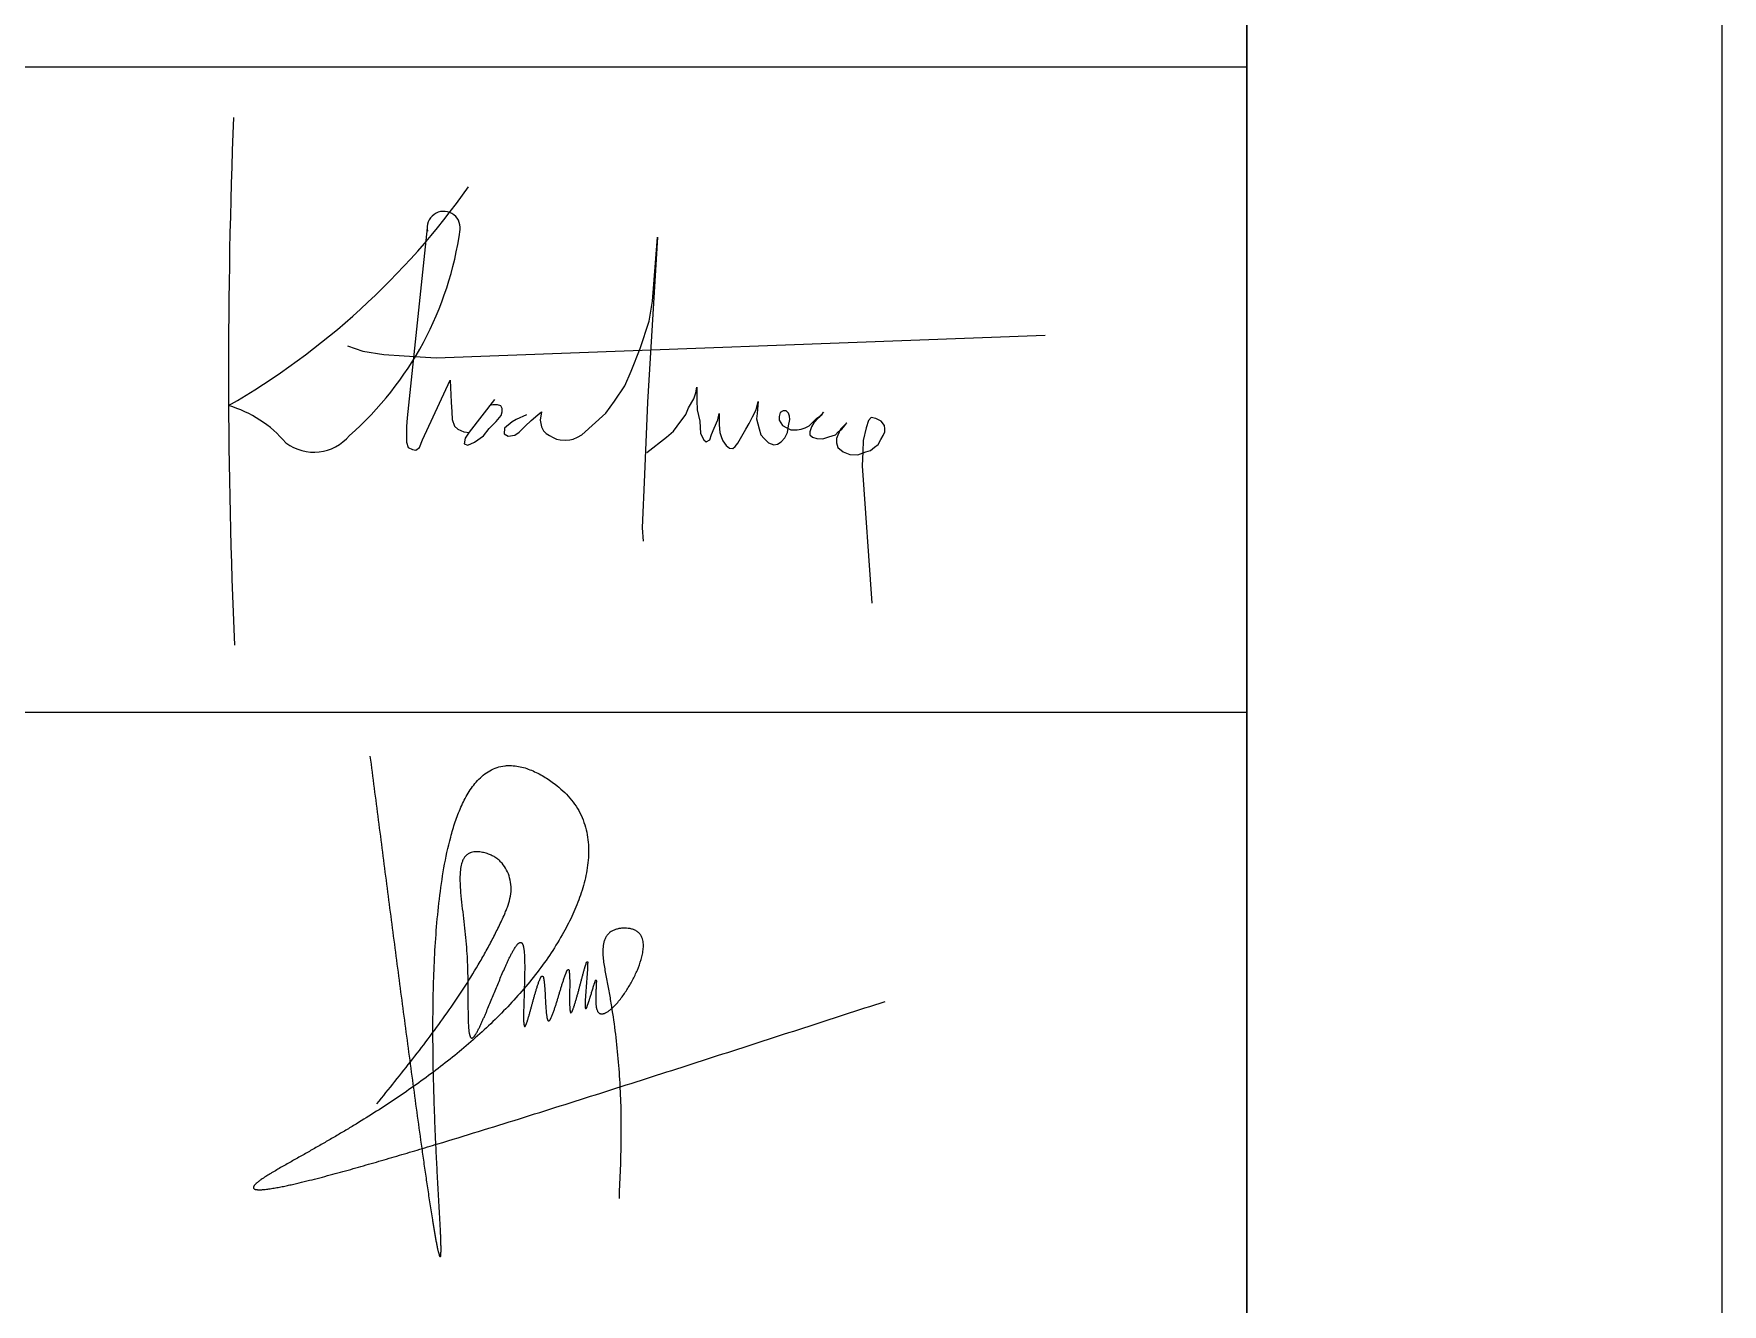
# Model space of a CAD drawing. Header units: millimetres. Extents: x 886808 to 1650903, y -1008069 to 230892.
# Drawn here: x 1070832 to 1074864, y -418876 to -415841 of the extents above; entities that cross this region are included whole.
import ezdxf

# ---------------------------------------------------------------- set-up
doc = ezdxf.new("R2010")
doc.units = ezdxf.units.MM
for name, color, linetype, lineweight in [('A-Wall', 113, 'Continuous', 30), ('co', 66, 'Continuous', 5), ('G-ANNO-TTLB', 6, 'Continuous', 18)]:
    doc.layers.add(name, color=color, linetype=linetype, lineweight=lineweight)
doc.layers.add('CUA', color=75, linetype='Continuous')
doc.layers.add('TUONG', color=1, linetype='Continuous')

msp = doc.modelspace()

# ---------------------------------------------------------------- linework, layer by layer
at = {"layer": 'A-Wall', "linetype": 'Continuous', "transparency": 33554636}
msp.add_line((1073729.1, -385411.5), (1073729.1, -430497.4), dxfattribs=at)
at = {"layer": 'co', "transparency": 33554636}
for p, q in [((1071771.2, -416304.8), (1071723.1, -416758.9)), ((1072321.1, -416326.7), (1072297.7, -416721.4)), ((1072309.4, -416479.7), (1072321.1, -416326.7)), ((1072301.6, -416527.5), (1072309.4, -416479.7)), ((1071792.5, -416615.4), (1073247.1, -416561.4)), ((1072280.1, -416592.8), (1072301.6, -416527.5)), ((1071580.5, -416587), (1071617.2, -416599.3)), ((1071617.2, -416599.3), (1071667.5, -416607.7)), ((1072258.7, -416647.3), (1072280.1, -416592.8)), ((1071667.5, -416607.7), (1071716.5, -416610.2)), ((1071716.5, -416610.2), (1071792.5, -416615.4)), ((1071759.6, -416811.5), (1071826.3, -416668.9)), ((1071826.3, -416668.9), (1071828.2, -416721.5)), ((1072218.7, -416718.5), (1072243.1, -416682.4)), ((1072243.1, -416682.4), (1072258.7, -416647.3)), ((1071828.2, -416721.5), (1071830, -416744.1)), ((1071931.7, -416714.8), (1071871.5, -416793)), ((1072198.2, -416747.7), (1072218.7, -416718.5)), ((1072297.7, -416721.4), (1072289.9, -416893.9)), ((1072395, -416734.6), (1072408.4, -416713.6)), ((1072408.4, -416713.6), (1072412.9, -416698.9)), ((1072412.9, -416698.9), (1072415.4, -416685.6)), ((1072415.4, -416685.6), (1072415.4, -416717.4)), ((1072415.4, -416717.4), (1072416.1, -416739.7)), ((1072556.8, -416739.7), (1072561.3, -416719.3)), ((1072561.3, -416719.3), (1072559.4, -416747.9)), ((1071723.1, -416758.9), (1071721.6, -416779.7)), ((1071830, -416744.1), (1071831.2, -416762.9)), ((1071831.2, -416762.9), (1071836.4, -416778.7)), ((1071927.6, -416727.6), (1071924.9, -416728.3)), ((1071938.9, -416727.2), (1071927.6, -416727.6)), ((1071936.2, -416767.4), (1071947.9, -416752.8)), ((1071946.8, -416730.2), (1071938.9, -416727.2)), ((1071950.5, -416736.2), (1071946.8, -416730.2)), ((1071947.9, -416752.8), (1071950.5, -416744.5)), ((1071950.5, -416744.5), (1071950.5, -416736.2)), ((1071983.8, -416762.7), (1071974, -416768.4)), ((1072008.4, -416751.8), (1071983.8, -416762.7)), ((1072005, -416778.2), (1072019.3, -416765.4)), ((1072019.3, -416765.4), (1072035.5, -416751.8)), ((1072035.5, -416751.8), (1072044.2, -416744.3)), ((1072044.2, -416744.3), (1072041.2, -416764.6)), ((1072041.2, -416764.6), (1072043.9, -416780.5)), ((1072140.2, -416799), (1072198.2, -416747.7)), ((1072368.6, -416778.5), (1072388.7, -416750.5)), ((1072388.7, -416750.5), (1072395, -416734.6)), ((1072416.1, -416739.7), (1072422.4, -416766.4)), ((1072456.2, -416783.6), (1072465.1, -416763.2)), ((1072465.1, -416763.2), (1072468.9, -416748.6)), ((1072468.9, -416748.6), (1072468.9, -416763.9)), ((1072468.9, -416763.9), (1072468.9, -416775.3)), ((1072540.2, -416772.1), (1072547.9, -416756.2)), ((1072547.9, -416756.2), (1072556.8, -416739.7)), ((1072559.4, -416747.9), (1072557.4, -416761.3)), ((1072557.4, -416761.3), (1072563.8, -416784.9)), ((1072614.1, -416746), (1072612.2, -416755.6)), ((1072612.2, -416755.6), (1072612.2, -416764.5)), ((1072612.2, -416764.5), (1072619.9, -416776.6)), ((1072621.1, -416741.6), (1072614.1, -416746)), ((1072628.8, -416742.2), (1072621.1, -416741.6)), ((1072633.9, -416747.3), (1072628.8, -416742.2)), ((1072636.4, -416754.3), (1072633.9, -416747.3)), ((1072633.9, -416777.9), (1072637.1, -416762.6)), ((1072637.1, -416762.6), (1072636.4, -416754.3)), ((1072692.5, -416768.9), (1072702, -416759.4)), ((1072706.5, -416757.5), (1072695, -416770.2)), ((1072702, -416759.4), (1072713.5, -416751.8)), ((1072717.9, -416745.4), (1072706.5, -416757.5)), ((1072713.5, -416751.8), (1072717.9, -416745.4)), ((1072824.9, -416765.1), (1072819.8, -416782.9)), ((1072831.9, -416758.1), (1072824.9, -416765.1)), ((1072842.8, -416760), (1072831.9, -416758.1)), ((1072855.5, -416767), (1072842.8, -416760)), ((1071721.6, -416779.7), (1071721.6, -416800)), ((1071721.6, -416800), (1071721.6, -416816.7)), ((1071836.4, -416778.7), (1071844.7, -416785.5)), ((1071844.7, -416785.5), (1071859, -416791.9)), ((1071859, -416791.9), (1071872.6, -416793.4)), ((1071871.5, -416793), (1071862, -416807.3)), ((1071884.3, -416816.7), (1071905.3, -416801.7)), ((1071905.3, -416801.7), (1071919.3, -416784)), ((1071919.3, -416784), (1071936.2, -416767.4)), ((1071955.9, -416783.5), (1071954.7, -416796.7)), ((1071954.7, -416796.7), (1071964.2, -416802.4)), ((1071974, -416768.4), (1071955.9, -416783.5)), ((1071964.2, -416802.4), (1071980.8, -416799.7)), ((1071980.8, -416799.7), (1071991, -416792.6)), ((1071991, -416792.6), (1072005, -416778.2)), ((1072043.9, -416780.5), (1072049.1, -416789.5)), ((1072049.1, -416789.5), (1072055.6, -416796)), ((1072055.6, -416796), (1072063.1, -416801.2)), ((1072063.1, -416801.2), (1072071.8, -416805.4)), ((1072071.8, -416805.4), (1072079.7, -416809.5)), ((1072120.1, -416809.5), (1072130.3, -416804.6)), ((1072130.3, -416804.6), (1072140.2, -416799)), ((1072296.1, -416841.8), (1072342.9, -416804.5)), ((1072342.9, -416804.5), (1072359.2, -416790.6)), ((1072359.2, -416790.6), (1072368.6, -416778.5)), ((1072422.4, -416766.4), (1072424.3, -416795.7)), ((1072424.3, -416795.7), (1072432, -416811)), ((1072446, -416811), (1072450.4, -416798.2)), ((1072450.4, -416798.2), (1072456.2, -416783.6)), ((1072468.9, -416775.3), (1072470.2, -416793.8)), ((1072470.2, -416793.8), (1072474, -416805.9)), ((1072474, -416805.9), (1072477.2, -416813.5)), ((1072512.9, -416819.2), (1072522.4, -416802.7)), ((1072522.4, -416802.7), (1072532, -416786.1)), ((1072532, -416786.1), (1072540.2, -416772.1)), ((1072563.8, -416784.9), (1072568.3, -416798.9)), ((1072568.3, -416798.9), (1072575.9, -416808.4)), ((1072619.9, -416776.6), (1072630, -416782.9)), ((1072625, -416806.5), (1072632, -416793.8)), ((1072630, -416782.9), (1072639.6, -416787.4)), ((1072632, -416793.8), (1072633.9, -416777.9)), ((1072639.6, -416787.4), (1072654.9, -416787.4)), ((1072654.9, -416787.4), (1072664.4, -416785.5)), ((1072664.4, -416785.5), (1072674, -416782.3)), ((1072674, -416782.3), (1072683.5, -416777.9)), ((1072683.5, -416777.9), (1072692.5, -416768.9)), ((1072689.3, -416780.4), (1072684.8, -416791.9)), ((1072684.8, -416791.9), (1072684.8, -416799.5)), ((1072684.8, -416799.5), (1072691.2, -416805.2)), ((1072695, -416770.2), (1072689.3, -416780.4)), ((1072691.2, -416805.2), (1072702, -416808.4)), ((1072716, -416809), (1072730.7, -416804)), ((1072730.7, -416804), (1072746, -416799.5)), ((1072746, -416799.5), (1072753, -416791.9)), ((1072751.7, -416800.1), (1072749.1, -416807.8)), ((1072758.7, -416785.5), (1072751.7, -416800.1)), ((1072753, -416791.9), (1072761.2, -416785.5)), ((1072773.3, -416770.2), (1072758.7, -416785.5)), ((1072761.2, -416785.5), (1072768.3, -416777.2)), ((1072768.3, -416777.2), (1072773.3, -416770.2)), ((1072819.8, -416782.9), (1072812.8, -416812.9)), ((1072854.9, -416810.3), (1072860, -416800.8)), ((1072863.1, -416776.6), (1072855.5, -416767)), ((1072860, -416800.8), (1072864.4, -416791.9)), ((1072864.4, -416784.9), (1072863.1, -416776.6)), ((1072864.4, -416791.9), (1072864.4, -416784.9)), ((1071721.6, -416816.7), (1071725.7, -416829.5)), ((1071725.7, -416829.5), (1071735.9, -416834.1)), ((1071735.9, -416834.1), (1071744.2, -416835.6)), ((1071744.2, -416835.6), (1071752.8, -416829.2)), ((1071752.8, -416829.2), (1071759.6, -416811.5)), ((1071862, -416807.3), (1071859.8, -416820.9)), ((1071859.8, -416820.9), (1071868.4, -416823.9)), ((1071868.4, -416823.9), (1071884.3, -416816.7)), ((1072079.7, -416809.5), (1072088.8, -416811.4)), ((1072088.8, -416811.4), (1072101.6, -416812.2)), ((1072101.6, -416812.2), (1072111.5, -416811.1)), ((1072111.5, -416811.1), (1072120.1, -416809.5)), ((1072432, -416811), (1072437.7, -416816)), ((1072437.7, -416816), (1072446, -416811)), ((1072477.2, -416813.5), (1072485.5, -416825)), ((1072485.5, -416825), (1072493.1, -416831.3)), ((1072493.1, -416831.3), (1072501.4, -416832)), ((1072501.4, -416832), (1072507.1, -416827.5)), ((1072507.1, -416827.5), (1072512.9, -416819.2)), ((1072575.9, -416808.4), (1072586.7, -416818)), ((1072586.7, -416818), (1072598.8, -416823)), ((1072598.8, -416823), (1072607.8, -416821.8)), ((1072607.8, -416821.8), (1072616.7, -416816)), ((1072616.7, -416816), (1072625, -416806.5)), ((1072702, -416808.4), (1072716, -416809)), ((1072749.1, -416807.8), (1072748.5, -416818.6)), ((1072748.5, -416818.6), (1072752.3, -416829.4)), ((1072752.3, -416829.4), (1072764.4, -416840.2)), ((1072764.4, -416840.2), (1072780.4, -416846)), ((1072780.4, -416846), (1072799.5, -416847.2)), ((1072799.5, -416847.2), (1072819.2, -416840.2)), ((1072811.6, -416840.2), (1072810.3, -416873.3)), ((1072812.8, -416812.9), (1072811.6, -416840.2)), ((1072819.2, -416840.2), (1072830, -416837)), ((1072830, -416837), (1072839.6, -416828.8)), ((1072839.6, -416828.8), (1072847.9, -416822.4)), ((1072847.9, -416822.4), (1072854.9, -416810.3)), ((1072810.3, -416873.3), (1072832.8, -417201.3)), ((1072289.9, -416893.9), (1072284.7, -417021.6)), ((1072284.7, -417021.6), (1072286.7, -417053.3))]:
    msp.add_line(p, q, dxfattribs=at)
for centre, radius, start, end in [((1086672.5, -416645.9), 15375.8, 177.7463, 182.44478), ((1070391.9, -415161), 1810.8, 299.9871, 324.7152), ((1071810.6, -416304.8), 39.4, 354.1456, 191.6323), ((1071057.2, -416200.3), 800, 311.3296, 352.2076), ((1071215.7, -417004.4), 286.7, 40.5233, 73.5531), ((1071500.7, -416730.3), 110.5, 232.6813, 320.147)]:
    msp.add_arc(centre, radius, start, end, dxfattribs=at)
at = {"layer": 'CUA', "color": 4, "transparency": 33554636}
for p, q in [((1061942, -415920.4), (1073729.1, -415920.4)), ((1061942, -417461.7), (1073729.1, -417461.7))]:
    msp.add_line(p, q, dxfattribs=at)
at = {"layer": 'Defpoints', "transparency": 33554636}
msp.add_lwpolyline([(1007896.1, -431632.4), (1074864.1, -431632.4), (1074864.1, -384276.5), (1007896.1, -384276.5)], close=True, dxfattribs=at)
at = {"layer": 'G-ANNO-TTLB', "lineweight": 9, "transparency": 33554636}
for points, knots in [([(1071634.6, -417566.7), (1071641.2, -417617.7), (1071654.4, -417719.6), (1071674.1, -417872.5), (1071694, -418025.4), (1071710.7, -418152.8), (1071724.3, -418254.7), (1071734.5, -418331.1), (1071744.9, -418407.5), (1071753.7, -418471.1), (1071760.8, -418522), (1071766.3, -418560.2), (1071770.9, -418591.9), (1071774.7, -418617.4), (1071777.6, -418636.4), (1071780.6, -418655.5), (1071783.1, -418671.3), (1071785.2, -418684), (1071786.7, -418693.5), (1071788.4, -418703), (1071790, -418712.5), (1071791.4, -418720.4), (1071792.6, -418726.7), (1071793.5, -418731.4), (1071794.3, -418735.3), (1071795, -418738.5), (1071795.4, -418740.9), (1071795.9, -418743.3), (1071796.4, -418745.7), (1071796.9, -418748), (1071797.4, -418749.9), (1071797.9, -418751.4), (1071798.3, -418752.5), (1071798.6, -418753.6), (1071799, -418754.8), (1071799.3, -418755.9), (1071799.6, -418756.9), (1071799.7, -418757.7), (1071799.8, -418758.1), (1071799.9, -418758.5), (1071800, -418759.1), (1071800.1, -418759.8), (1071800.3, -418760.4), (1071800.5, -418760.9), (1071800.8, -418761.3), (1071801, -418761.6), (1071801.3, -418761.8), (1071801.6, -418761.9), (1071802, -418762.1), (1071802.4, -418762.1), (1071802.8, -418762.1), (1071803, -418762), (1071803.2, -418761.8), (1071803.4, -418761.5), (1071803.5, -418761.1), (1071803.6, -418760.4), (1071803.7, -418759.7), (1071803.7, -418759), (1071803.7, -418758.5), (1071803.7, -418758.1), (1071803.7, -418757.5), (1071803.7, -418756.8), (1071803.7, -418755.9), (1071803.8, -418754.9), (1071803.9, -418753.4), (1071804.1, -418751.6), (1071804.3, -418749.4), (1071804.3, -418747), (1071804.3, -418744.5), (1071804.3, -418742.1), (1071804.2, -418739.6), (1071804.2, -418736.4), (1071804.1, -418732.4), (1071803.9, -418726.2), (1071803.7, -418718.4), (1071803.3, -418708.9), (1071802.7, -418696.3), (1071801.9, -418680.7), (1071800.9, -418661.8), (1071799.8, -418643), (1071798.4, -418617.9), (1071796.7, -418586.5), (1071794.6, -418548.9), (1071792.7, -418511.2), (1071791, -418473.5), (1071788.9, -418423.3), (1071786.8, -418360.5), (1071785.2, -418285), (1071784.7, -418209.6), (1071785.5, -418134.2), (1071788, -418058.8), (1071792.5, -417983.5), (1071799.7, -417908.4), (1071810.3, -417833.7), (1071823.4, -417772.1), (1071837.7, -417723.9), (1071851.2, -417688.6), (1071868.2, -417654.8), (1071890.3, -417624), (1071914.7, -417603.5), (1071937.9, -417593.3), (1071951.6, -417590.3), (1071960.6, -417589.4), (1071966, -417589.1), (1071975.6, -417589.2), (1071989.1, -417590.8), (1072005, -417594.8), (1072020.4, -417600.4), (1072035.2, -417607.2), (1072054.3, -417617.8), (1072074.6, -417631.5), (1072095.4, -417649.1), (1072112.5, -417666.7), (1072127.2, -417686.2), (1072143.2, -417714.8), (1072155.3, -417754.1), (1072158, -417803.2), (1072151.4, -417851.9), (1072138.1, -417899), (1072119.7, -417944.4), (1072087.5, -418007.6), (1072035.7, -418085), (1071960.1, -418171.7), (1071890.3, -418237.3), (1071831.5, -418286.4), (1071786.1, -418321.6), (1071739.6, -418355.4), (1071692.3, -418387.9), (1071644.1, -418419.2), (1071603.4, -418444.4), (1071570.6, -418464.1), (1071545.8, -418478.6), (1071521, -418493), (1071496, -418507.3), (1071475.2, -418519.1), (1071458.5, -418528.5), (1071446, -418535.5), (1071433.5, -418542.6), (1071421.1, -418549.7), (1071410.7, -418555.7), (1071402.5, -418560.6), (1071394.7, -418565.2), (1071387.3, -418569.9), (1071380.1, -418574.5), (1071374.8, -418578), (1071370.5, -418581.1), (1071367.2, -418583.8), (1071364.7, -418585.8), (1071362.7, -418587.6), (1071361.2, -418589), (1071360.1, -418590.2), (1071359, -418591.3), (1071358.1, -418592.6), (1071357.2, -418593.9), (1071356.5, -418595.2), (1071356.2, -418596.2), (1071356.1, -418596.9), (1071356.1, -418597.4), (1071356.2, -418597.9), (1071356.5, -418598.8), (1071357.3, -418600), (1071358.6, -418600.9), (1071359.8, -418601.4), (1071360.9, -418601.7), (1071361.9, -418601.9), (1071363.3, -418602.1), (1071364.8, -418602.3), (1071366.4, -418602.5), (1071368.5, -418602.6), (1071371.2, -418602.6), (1071374.4, -418602.5), (1071377.6, -418602.3), (1071380.7, -418602.1), (1071385, -418601.7), (1071390.2, -418601), (1071396.5, -418600.1), (1071402.8, -418599.1), (1071409.1, -418598), (1071417.5, -418596.5), (1071427.9, -418594.4), (1071440.3, -418591.8), (1071456.9, -418588), (1071477.6, -418583.1), (1071502.3, -418576.9), (1071527, -418570.5), (1071559.8, -418561.7), (1071600.7, -418550.4), (1071649.8, -418536.4), (1071698.7, -418522.1), (1071747.6, -418507.6), (1071812.7, -418488.1), (1071893.9, -418463.2), (1071991.3, -418433), (1072088.5, -418402.4), (1072185.7, -418371.6), (1072315.2, -418330.3), (1072477, -418278.3), (1072671, -418215.5), (1072800.3, -418173.6), (1072864.9, -418152.6)], [0, 0, 0, 0, 1.008032, 2.016064, 3.024096, 4.032127, 4.536143, 5.040159, 5.544175, 6.048191, 6.300199, 6.552207, 6.804215, 6.930219, 7.056223, 7.182227, 7.308231, 7.371233, 7.434235, 7.497237, 7.560239, 7.623241, 7.654742, 7.686243, 7.717744, 7.733494, 7.749245, 7.764995, 7.780746, 7.796496, 7.812247, 7.820122, 7.827997, 7.835873, 7.843748, 7.851623, 7.859498, 7.863436, 7.865405, 7.867374, 7.871311, 7.875249, 7.879186, 7.883124, 7.887062, 7.889031, 7.890999, 7.892968, 7.894937, 7.898875, 7.900843, 7.902812, 7.904781, 7.90675, 7.910687, 7.914625, 7.918563, 7.9225, 7.924469, 7.926438, 7.930376, 7.934313, 7.938251, 7.946126, 7.954001, 7.969752, 7.985502, 8.001253, 8.017003, 8.032754, 8.048504, 8.064255, 8.095078, 8.125902, 8.187549, 8.249197, 8.310844, 8.434139, 8.557433, 8.680728, 8.804022, 9.050612, 9.297201, 9.54379, 9.790379, 10.036968, 10.530147, 11.023325, 11.516504, 12.009682, 12.50286, 12.996039, 13.489217, 13.982396, 14.475574, 14.722163, 14.968752, 15.215342, 15.461931, 15.70852, 15.831815, 15.955109, 15.981789, 16.008468, 16.061827, 16.168545, 16.275263, 16.381981, 16.488699, 16.595417, 16.808853, 16.968639, 17.128424, 17.28821, 17.447996, 17.767568, 18.08714, 18.406711, 18.726283, 19.045855, 19.365426, 20.116469, 20.867512, 21.618554, 21.994075, 22.369597, 22.745118, 23.120639, 23.49616, 23.871682, 24.059442, 24.247203, 24.434964, 24.622724, 24.810485, 24.904365, 24.998245, 25.092126, 25.186006, 25.279886, 25.326827, 25.373767, 25.457087, 25.498748, 25.540408, 25.582069, 25.602899, 25.623729, 25.644559, 25.654974, 25.665389, 25.675805, 25.68622, 25.696635, 25.70705, 25.712257, 25.717465, 25.720069, 25.722672, 25.72788, 25.738295, 25.74871, 25.759125, 25.764333, 25.76954, 25.779955, 25.790371, 25.800786, 25.811201, 25.832031, 25.852861, 25.873691, 25.894522, 25.915352, 25.957012, 25.998673, 26.040333, 26.081993, 26.123654, 26.206974, 26.290295, 26.373616, 26.540258, 26.706899, 26.873541, 27.040182, 27.373465, 27.706748, 28.040031, 28.373315, 28.706598, 29.373164, 30.03973, 30.706296, 31.372862, 32.039429, 33.372561, 34.705693, 36.038826, 36.038826, 36.038826, 36.038826]), ([(1071651.1, -418397.2), (1071679.8, -418361.7), (1071737.3, -418290.5), (1071806.1, -418199.2), (1071857.5, -418123.5), (1071887.7, -418075), (1071910.4, -418035.3), (1071926.7, -418005.1), (1071939.5, -417979.6), (1071949.4, -417958.9), (1071955, -417946.9), (1071958.6, -417938.2), (1071961.4, -417931.4), (1071965.8, -417919.2), (1071970.6, -417901.3), (1071972.5, -417879.1), (1071969.1, -417857.8), (1071961.6, -417838.5), (1071952.4, -417824.8), (1071943.1, -417815.3), (1071935.3, -417809.3), (1071926.7, -417804.3), (1071916.9, -417800.2), (1071906.1, -417797), (1071896.2, -417795.4), (1071888.2, -417795.1), (1071882.2, -417795.5), (1071877.3, -417796.6), (1071873.5, -417798), (1071869.3, -417799.9), (1071864.3, -417803.5), (1071859.3, -417809.5), (1071855.7, -417816.4), (1071852.3, -417826.1), (1071850.1, -417838.9), (1071849.3, -417854.3), (1071849.5, -417869.7), (1071850.7, -417890.3), (1071853.2, -417915.9), (1071856.9, -417946.6), (1071860.5, -417977.3), (1071863.7, -418008), (1071866, -418037.4), (1071867.3, -418065.4), (1071868, -418092.1), (1071868.3, -418114.3), (1071868.4, -418132.1), (1071868.5, -418145.5), (1071868.6, -418158.8), (1071868.6, -418172.2), (1071868.8, -418185.5), (1071869, -418196.6), (1071869.4, -418205.5), (1071869.7, -418211.1), (1071870, -418215.5), (1071870.3, -418218.8), (1071870.6, -418222.1), (1071871, -418225.4), (1071871.4, -418228.2), (1071871.9, -418230.4), (1071872.2, -418232), (1071872.7, -418233.6), (1071873.1, -418234.9), (1071873.5, -418236), (1071873.9, -418237), (1071874.6, -418238.2), (1071875.5, -418239.3), (1071876.5, -418240), (1071877.3, -418240.2), (1071878.1, -418240.2), (1071878.9, -418240), (1071879.7, -418239.7), (1071880.7, -418239.1), (1071881.5, -418238.3), (1071882.3, -418237.5), (1071883, -418236.7), (1071883.9, -418235.7), (1071885, -418234.2), (1071886.1, -418232.7), (1071887.6, -418230.4), (1071889.3, -418227.5), (1071891.3, -418223.9), (1071893.1, -418220.3), (1071895, -418216.7), (1071897.4, -418211.8), (1071900.2, -418205.7), (1071903.6, -418198.3), (1071906.9, -418190.9), (1071910.1, -418183.5), (1071914.3, -418173.5), (1071919.5, -418161), (1071925.7, -418146), (1071931.9, -418131), (1071938, -418116), (1071944.3, -418101), (1071950.6, -418086), (1071956, -418073.6), (1071960.4, -418063.8), (1071963.8, -418056.4), (1071967.3, -418049.1), (1071971, -418041.8), (1071974.1, -418035.8), (1071976.8, -418031.1), (1071978.8, -418027.6), (1071981, -418024.2), (1071983.3, -418020.8), (1071985.3, -418018.1), (1071987.1, -418016.1), (1071988.5, -418014.6), (1071989.8, -418013.5), (1071990.9, -418012.8), (1071991.8, -418012.2), (1071992.6, -418011.9), (1071993.3, -418011.7), (1071993.8, -418011.7), (1071994.3, -418011.7), (1071995, -418011.7), (1071995.8, -418012), (1071996.7, -418012.5), (1071997.5, -418013.2), (1071998.1, -418014), (1071998.6, -418014.9), (1071999.1, -418015.8), (1071999.6, -418017.1), (1072000.1, -418018.5), (1072000.6, -418020.2), (1072001.1, -418022.2), (1072001.6, -418024.8), (1072002.1, -418027.9), (1072002.6, -418032.1), (1072003.1, -418037.3), (1072003.5, -418043.5), (1072003.8, -418049.8), (1072003.9, -418056.1), (1072004, -418062.4), (1072004.1, -418070.7), (1072004, -418081.2), (1072003.8, -418097.9), (1072003.3, -418114.7), (1072002.8, -418131.4), (1072002.4, -418144), (1072002.1, -418154.4), (1072001.8, -418162.8), (1072001.6, -418169.1), (1072001.5, -418175.3), (1072001.4, -418181.6), (1072001.4, -418187.9), (1072001.4, -418193.1), (1072001.5, -418196.8), (1072001.5, -418198.9), (1072001.6, -418200.5), (1072001.6, -418202.1), (1072001.7, -418203.4), (1072001.8, -418204.4), (1072002, -418205.4), (1072002.1, -418206.4), (1072002.3, -418207.4), (1072002.4, -418208), (1072002.4, -418208.6), (1072002.5, -418209), (1072002.5, -418209.4), (1072002.6, -418210), (1072002.7, -418210.7), (1072002.9, -418211.5), (1072003.4, -418212.1), (1072004.1, -418212.3), (1072004.6, -418212.3), (1072004.8, -418212.2), (1072005.1, -418212.1), (1072005.3, -418212), (1072005.6, -418211.7), (1072005.8, -418211.4), (1072006.1, -418210.9), (1072006.3, -418210.4), (1072006.5, -418209.8), (1072006.7, -418209.3), (1072007, -418208.6), (1072007.3, -418207.9), (1072007.6, -418207.1), (1072008, -418206.2), (1072008.4, -418205.4), (1072008.7, -418204.5), (1072009.2, -418203.3), (1072009.8, -418201.7), (1072010.6, -418199.2), (1072011.6, -418195.9), (1072012.7, -418192), (1072013.9, -418188.2), (1072015.4, -418183.1), (1072017.2, -418176.6), (1072019.3, -418168.9), (1072021.4, -418161.2), (1072023.5, -418153.4), (1072025.7, -418145.7), (1072027.8, -418137.9), (1072030.1, -418130.2), (1072032, -418123.8), (1072033.6, -418118.7), (1072034.8, -418114.9), (1072036.1, -418111.1), (1072037.4, -418107.2), (1072038.5, -418104.1), (1072039.6, -418101.7), (1072040.4, -418099.9), (1072041.1, -418098.4), (1072041.7, -418097.2), (1072042.1, -418096.4), (1072042.3, -418095.7), (1072042.6, -418095.1), (1072043, -418094.3), (1072043.5, -418093.5), (1072043.9, -418093), (1072044.3, -418092.7), (1072044.7, -418092.5), (1072045.4, -418092.3), (1072046.3, -418092.2), (1072047.3, -418092.4), (1072048, -418093.1), (1072048.4, -418094), (1072048.7, -418095.1), (1072048.9, -418096.2), (1072049.1, -418097.2), (1072049.3, -418098.1), (1072049.5, -418099.3), (1072049.8, -418100.7), (1072050.1, -418102.3), (1072050.5, -418104.5), (1072050.8, -418107.4), (1072051.1, -418110.9), (1072051.4, -418114.4), (1072051.7, -418117.9), (1072052, -418121.3), (1072052.3, -418126), (1072052.6, -418131.8), (1072053, -418138.7), (1072053.3, -418145.7), (1072053.7, -418152.6), (1072054, -418159.6), (1072054.5, -418166.5), (1072054.9, -418172.3), (1072055.3, -418176.9), (1072055.6, -418180.4), (1072056, -418183.9), (1072056.5, -418186.8), (1072056.8, -418189.1), (1072057.1, -418190.7), (1072057.4, -418192.4), (1072057.8, -418193.7), (1072058.1, -418194.8), (1072058.4, -418195.7), (1072058.7, -418196.6), (1072059.1, -418197.5), (1072059.6, -418198.2), (1072059.9, -418198.7), (1072060.2, -418198.9), (1072060.5, -418199.1), (1072060.8, -418199.1), (1072061, -418199.2), (1072061.3, -418199.1), (1072061.9, -418199), (1072062.6, -418198.6), (1072063.6, -418197.8), (1072064.7, -418196.7), (1072065.4, -418195.4), (1072065.9, -418194.4), (1072066.3, -418193.6), (1072066.7, -418192.7), (1072067.3, -418191.4), (1072068.3, -418189.1), (1072069.8, -418185.9), (1072071.4, -418181.9), (1072072.8, -418177.9), (1072074.2, -418173.9), (1072075.6, -418169.9), (1072076.9, -418165.8), (1072078.7, -418160.4), (1072080.8, -418153.6), (1072083.3, -418145.5), (1072085.7, -418137.3), (1072088.2, -418129.2), (1072090.6, -418121), (1072092.7, -418114.2), (1072094.4, -418108.8), (1072095.7, -418104.8), (1072097, -418100.7), (1072098.3, -418096.6), (1072099.4, -418093.3), (1072100.4, -418090.6), (1072101.2, -418088.6), (1072102, -418086.7), (1072102.7, -418085.1), (1072103.3, -418083.8), (1072103.7, -418082.8), (1072104, -418082), (1072104.3, -418081.3), (1072104.5, -418080.6), (1072104.8, -418079.7), (1072105.3, -418078.7), (1072105.9, -418077.8), (1072107, -418076.9), (1072108.7, -418076.4), (1072109.6, -418077.2), (1072109.9, -418078.3), (1072110.1, -418079.3), (1072110.1, -418080.2), (1072110.2, -418080.8), (1072110.3, -418081.4), (1072110.4, -418082.2), (1072110.5, -418083.5), (1072110.7, -418085.2), (1072110.9, -418087), (1072111.1, -418088.7), (1072111.2, -418090.3), (1072111.3, -418092), (1072111.3, -418094.2), (1072111.4, -418097.1), (1072111.5, -418100.5), (1072111.5, -418103.8), (1072111.5, -418108.2), (1072111.5, -418113.8), (1072111.5, -418120.4), (1072111.4, -418127.1), (1072111.4, -418133.8), (1072111.3, -418140.5), (1072111.3, -418147.2), (1072111.3, -418152.7), (1072111.4, -418157.1), (1072111.4, -418160.5), (1072111.5, -418163.9), (1072111.6, -418166.7), (1072111.8, -418168.9), (1072111.9, -418170.4), (1072112, -418171.9), (1072112.2, -418173.2), (1072112.3, -418174.3), (1072112.5, -418175.2), (1072112.6, -418176), (1072112.7, -418176.7), (1072112.8, -418177.4), (1072113, -418178.2), (1072113.3, -418179), (1072113.6, -418179.4), (1072113.8, -418179.5), (1072114, -418179.6), (1072114.2, -418179.6), (1072114.5, -418179.6), (1072114.9, -418179.4), (1072115.4, -418179.1), (1072116.3, -418178.3), (1072117.2, -418177.2), (1072117.7, -418175.9), (1072118.1, -418174.9), (1072118.4, -418174.1), (1072118.6, -418173.4), (1072119, -418172.3), (1072119.7, -418170.5), (1072120.5, -418168.3), (1072121.4, -418166), (1072122.4, -418163.3), (1072123.4, -418160), (1072124.6, -418156.1), (1072125.8, -418152.1), (1072126.9, -418148.1), (1072128.5, -418142.8), (1072130.3, -418136.2), (1072132.5, -418128.2), (1072134.6, -418120.1), (1072136.7, -418112.1), (1072138.9, -418104.1), (1072140.6, -418097.4), (1072142, -418092.1), (1072143.1, -418088.1), (1072144.3, -418084.1), (1072145.4, -418080.1), (1072146.2, -418076.8), (1072147, -418074.1), (1072147.6, -418072.1), (1072148.1, -418070.5), (1072148.5, -418069.2), (1072149, -418067.9), (1072149.6, -418066.3), (1072150.3, -418064.4), (1072150.8, -418062.7), (1072151, -418061.2), (1072151.2, -418060.3), (1072151.5, -418059.6), (1072151.7, -418059.2), (1072152, -418058.8), (1072152.3, -418058.5), (1072152.6, -418058.3), (1072153, -418058.1), (1072153.4, -418057.9), (1072153.9, -418057.9), (1072154.3, -418058.1), (1072154.5, -418058.4), (1072154.6, -418058.9), (1072154.6, -418059.4), (1072154.6, -418060.3), (1072154.5, -418061.2), (1072154.4, -418062.1), (1072154.3, -418063), (1072154.2, -418064), (1072154.2, -418065.1), (1072154.2, -418066.1), (1072154.2, -418067.3), (1072154.3, -418068.5), (1072154.3, -418069.8), (1072154.3, -418071.1), (1072154.3, -418072.8), (1072154.1, -418075.4), (1072153.8, -418078.6), (1072153.6, -418082.3), (1072153.3, -418085.9), (1072153, -418090.6), (1072152.5, -418096.5), (1072151.8, -418106.1), (1072151, -418115.7), (1072150.2, -418125.3), (1072149.7, -418132.5), (1072149.3, -418138.4), (1072149, -418143.2), (1072148.8, -418146.8), (1072148.6, -418150.5), (1072148.4, -418153.6), (1072148.4, -418155.9), (1072148.4, -418157.6), (1072148.5, -418159.2), (1072148.6, -418160.9), (1072148.6, -418162.4), (1072148.6, -418163.7), (1072148.6, -418164.6), (1072148.5, -418165.3), (1072148.4, -418166.1), (1072148.4, -418167), (1072148.4, -418168.1), (1072148.6, -418168.7), (1072148.9, -418169.1), (1072149.4, -418169.3), (1072150.2, -418169.4), (1072150.9, -418169.1), (1072151.4, -418168.8), (1072151.9, -418168.4), (1072152.3, -418167.8), (1072152.6, -418166.9), (1072152.9, -418166), (1072153.1, -418165.2), (1072153.2, -418164.5), (1072153.4, -418163.9), (1072153.6, -418163.1), (1072153.8, -418162.2), (1072154.2, -418161.1), (1072154.7, -418159.7), (1072155.4, -418158), (1072156.1, -418156.4), (1072156.7, -418154.8), (1072157.3, -418153.1), (1072157.9, -418151.3), (1072158.5, -418149.2), (1072159.2, -418146.9), (1072159.9, -418144.7), (1072160.7, -418141.7), (1072161.9, -418138), (1072163.2, -418133.6), (1072164.6, -418129.3), (1072165.9, -418124.9), (1072167, -418121), (1072168, -418117.9), (1072168.7, -418115.7), (1072169.3, -418113.5), (1072170, -418111.6), (1072170.6, -418110), (1072171.1, -418108.7), (1072171.5, -418107.7), (1072171.9, -418106.5), (1072172.3, -418105.3), (1072172.6, -418104.3), (1072172.8, -418103.5), (1072173.1, -418102.7), (1072173.4, -418102.1), (1072173.6, -418101.7), (1072173.8, -418101.5), (1072174, -418101.4), (1072174.1, -418101.5), (1072174.2, -418101.5), (1072174.3, -418101.6), (1072174.4, -418101.7), (1072174.6, -418102), (1072174.8, -418102.6), (1072175.1, -418103.4), (1072175.3, -418104.5), (1072175.3, -418105.6), (1072175.2, -418106.7), (1072175.1, -418107.7), (1072175, -418108.4), (1072174.9, -418109.1), (1072174.8, -418110.1), (1072174.7, -418111.6), (1072174.7, -418113.6), (1072174.7, -418115.9), (1072174.6, -418119), (1072174.4, -418122.8), (1072174.1, -418127.3), (1072173.9, -418131.7), (1072173.7, -418136.1), (1072173.6, -418140.5), (1072173.6, -418145), (1072173.6, -418150.9), (1072173.8, -418156.8), (1072174.4, -418162.7), (1072174.9, -418166.3), (1072175.5, -418169.2), (1072176.3, -418172.1), (1072177.3, -418174.8), (1072178.8, -418177.4), (1072180.3, -418179.2), (1072181.7, -418180.4), (1072182.9, -418181.2), (1072184.3, -418181.8), (1072186.1, -418182.3), (1072188.3, -418182.5), (1072190.5, -418182.4), (1072192.5, -418181.9), (1072194.3, -418181.3), (1072196.4, -418180.5), (1072198.9, -418179.3), (1072201.8, -418177.6), (1072205.5, -418175.1), (1072209.9, -418171.6), (1072216.5, -418165.6), (1072224.2, -418157.5), (1072232.7, -418147.1), (1072240.6, -418136.3), (1072250.6, -418121.5), (1072261.8, -418102.1), (1072273.5, -418078), (1072281.2, -418056.9), (1072285.5, -418039.6), (1072287.5, -418026.3), (1072287.7, -418012.9), (1072285.6, -418002.6), (1072282.5, -417996.1), (1072280.3, -417992.6), (1072277.6, -417989.5), (1072274.5, -417986.8), (1072271.1, -417984.4), (1072266.2, -417981.9), (1072259.7, -417979.6), (1072251.6, -417978), (1072243.4, -417977.4), (1072235.2, -417977.8), (1072227.1, -417979.1), (1072219.2, -417981.3), (1072211.8, -417984.7), (1072205.2, -417989.5), (1072199.9, -417995.6), (1072195.9, -418002.8), (1072193.3, -418010.4), (1072191.7, -418018.4), (1072190.6, -418029.1), (1072190.8, -418042.7), (1072192.5, -418058.8), (1072195, -418074.8), (1072197.9, -418090.8), (1072201.1, -418107.1), (1072205.2, -418129), (1072211.9, -418167.4), (1072220, -418222.5), (1072227.2, -418289), (1072233.5, -418378), (1072234.8, -418489.5), (1072231.2, -418578.6), (1072229.3, -418623.1)], [0, 0, 0, 0, 0.896928, 1.793857, 2.242321, 2.690785, 2.915017, 3.139249, 3.363482, 3.475598, 3.587714, 3.623948, 3.660183, 3.732652, 3.87759, 4.022529, 4.167467, 4.296661, 4.425855, 4.490452, 4.555049, 4.619646, 4.684243, 4.762728, 4.841213, 4.880455, 4.919697, 4.95894, 4.978561, 4.998182, 5.048668, 5.099154, 5.14964, 5.200127, 5.301099, 5.402071, 5.503043, 5.604015, 5.805959, 6.007904, 6.209848, 6.411792, 6.613737, 6.788186, 6.962635, 7.137085, 7.224309, 7.311534, 7.398759, 7.485983, 7.573208, 7.660433, 7.704045, 7.747657, 7.769463, 7.79127, 7.813076, 7.834882, 7.856688, 7.867591, 7.878494, 7.889397, 7.9003, 7.905752, 7.911204, 7.922107, 7.93301, 7.938461, 7.943913, 7.949364, 7.954816, 7.960267, 7.965719, 7.976622, 7.982074, 7.987525, 7.998428, 8.009331, 8.022597, 8.035864, 8.062396, 8.088928, 8.11546, 8.141992, 8.168525, 8.221589, 8.274653, 8.327718, 8.380782, 8.433847, 8.539975, 8.646104, 8.752233, 8.858362, 8.964491, 9.070619, 9.176748, 9.229812, 9.282877, 9.335941, 9.389006, 9.44207, 9.468602, 9.495134, 9.521667, 9.548199, 9.574731, 9.587997, 9.601263, 9.614529, 9.621162, 9.627795, 9.634429, 9.637745, 9.641062, 9.644378, 9.647695, 9.654328, 9.660961, 9.667594, 9.674227, 9.68086, 9.687493, 9.694126, 9.707392, 9.717655, 9.727918, 9.748444, 9.76897, 9.789496, 9.830547, 9.871599, 9.912651, 9.953703, 9.994755, 10.035806, 10.11791, 10.200013, 10.364221, 10.446324, 10.528428, 10.610531, 10.651583, 10.692635, 10.733687, 10.774738, 10.81579, 10.856842, 10.877368, 10.887631, 10.897894, 10.908157, 10.91842, 10.923551, 10.928682, 10.938945, 10.944077, 10.949208, 10.951774, 10.95434, 10.956906, 10.959471, 10.964603, 10.969734, 10.974866, 10.979997, 10.982563, 10.983846, 10.985129, 10.987694, 10.99026, 10.992826, 10.995392, 11.000523, 11.003089, 11.005655, 11.010786, 11.015918, 11.021049, 11.027611, 11.034173, 11.040736, 11.047298, 11.060422, 11.073546, 11.099795, 11.126044, 11.152293, 11.178542, 11.231039, 11.283537, 11.336034, 11.388532, 11.441029, 11.493527, 11.546024, 11.598522, 11.62477, 11.651019, 11.677268, 11.703517, 11.729765, 11.74289, 11.756014, 11.769139, 11.775701, 11.782263, 11.785544, 11.788825, 11.795387, 11.801949, 11.805231, 11.808512, 11.811793, 11.815074, 11.821636, 11.828198, 11.83476, 11.841323, 11.847885, 11.854447, 11.861009, 11.866699, 11.872388, 11.883767, 11.895147, 11.906526, 11.929284, 11.952042, 11.9748, 11.997559, 12.020317, 12.043075, 12.088592, 12.134108, 12.179625, 12.225141, 12.270658, 12.316174, 12.361691, 12.384449, 12.407207, 12.429966, 12.452724, 12.464103, 12.475482, 12.486861, 12.49824, 12.50393, 12.50962, 12.515309, 12.520999, 12.526688, 12.529533, 12.532378, 12.535223, 12.536645, 12.538067, 12.540912, 12.543757, 12.549447, 12.555136, 12.566515, 12.577894, 12.583584, 12.589274, 12.596235, 12.603196, 12.617118, 12.644962, 12.672807, 12.700651, 12.728495, 12.75634, 12.784184, 12.812028, 12.867717, 12.923406, 12.979095, 13.034783, 13.090472, 13.146161, 13.174005, 13.20185, 13.229694, 13.257538, 13.285383, 13.299305, 13.313227, 13.327149, 13.341072, 13.348033, 13.354994, 13.361955, 13.365435, 13.368916, 13.375877, 13.382838, 13.389799, 13.39676, 13.410682, 13.417644, 13.424605, 13.431566, 13.435046, 13.438527, 13.442007, 13.445488, 13.452449, 13.466371, 13.480293, 13.491199, 13.502104, 13.51301, 13.523915, 13.545726, 13.567537, 13.589348, 13.611159, 13.65478, 13.698402, 13.742024, 13.785646, 13.829268, 13.872889, 13.916511, 13.938322, 13.960133, 13.981944, 14.003755, 14.01466, 14.025566, 14.036471, 14.047376, 14.052829, 14.058282, 14.063735, 14.066461, 14.069187, 14.07464, 14.080093, 14.082819, 14.085545, 14.086909, 14.088272, 14.090998, 14.093725, 14.096451, 14.101904, 14.112809, 14.123715, 14.129167, 14.13462, 14.140073, 14.145525, 14.156431, 14.178242, 14.191793, 14.205344, 14.232446, 14.259548, 14.28665, 14.313752, 14.340854, 14.395059, 14.449263, 14.503467, 14.557671, 14.611875, 14.66608, 14.693182, 14.720284, 14.747386, 14.774488, 14.80159, 14.815141, 14.828692, 14.842243, 14.849019, 14.855794, 14.869345, 14.882897, 14.896448, 14.903223, 14.909999, 14.913386, 14.916774, 14.920162, 14.92355, 14.925244, 14.926937, 14.930325, 14.933713, 14.937101, 14.940489, 14.943876, 14.947264, 14.950652, 14.957427, 14.960815, 14.964203, 14.970978, 14.977754, 14.984529, 14.991305, 15.004856, 15.011632, 15.018407, 15.031958, 15.045509, 15.069049, 15.092589, 15.116129, 15.139669, 15.186749, 15.233829, 15.327989, 15.375069, 15.422149, 15.469229, 15.492769, 15.516309, 15.53985, 15.56339, 15.57516, 15.58693, 15.5987, 15.61047, 15.62224, 15.628125, 15.63401, 15.636952, 15.639895, 15.64578, 15.651665, 15.65755, 15.660492, 15.663435, 15.66932, 15.675205, 15.678147, 15.68109, 15.686975, 15.69286, 15.698745, 15.70463, 15.707572, 15.710515, 15.7164, 15.722285, 15.72817, 15.73994, 15.75171, 15.76348, 15.77525, 15.78702, 15.79879, 15.813925, 15.829061, 15.844196, 15.859332, 15.889603, 15.919874, 15.950145, 15.980417, 16.010688, 16.025823, 16.040959, 16.056094, 16.07123, 16.086366, 16.093933, 16.101501, 16.109069, 16.116637, 16.120421, 16.124205, 16.127988, 16.131772, 16.135556, 16.137448, 16.13934, 16.141232, 16.142178, 16.143124, 16.145016, 16.146908, 16.150692, 16.154476, 16.162043, 16.169611, 16.177179, 16.184747, 16.188531, 16.192315, 16.199882, 16.20745, 16.222586, 16.237721, 16.252857, 16.283128, 16.312072, 16.341017, 16.369961, 16.398905, 16.427849, 16.456794, 16.514682, 16.543627, 16.572571, 16.587043, 16.601515, 16.630459, 16.644932, 16.659404, 16.673876, 16.681112, 16.688348, 16.70282, 16.717292, 16.731764, 16.746237, 16.75719, 16.768144, 16.790051, 16.811958, 16.833865, 16.87768, 16.921494, 17.009123, 17.096751, 17.18438, 17.272009, 17.447266, 17.622524, 17.797781, 17.88541, 17.973039, 18.060667, 18.148296, 18.17517, 18.202044, 18.228918, 18.255791, 18.282665, 18.309539, 18.363287, 18.417034, 18.470782, 18.52453, 18.578277, 18.631179, 18.684081, 18.736983, 18.789884, 18.842786, 18.895688, 18.948589, 19.001491, 19.107295, 19.213098, 19.318902, 19.424705, 19.533997, 19.643288, 19.861871, 20.299037, 20.736204, 21.17337, 22.047702, 22.922035, 22.922035, 22.922035, 22.922035])]:
    msp.add_open_spline(points, degree=3, knots=knots, dxfattribs=at)
at = {"layer": 'TUONG', "transparency": 33554636}
msp.add_line((1073729.1, -385411.5), (1073729.1, -430497.4), dxfattribs=at)

doc.saveas('drawing.dxf')
